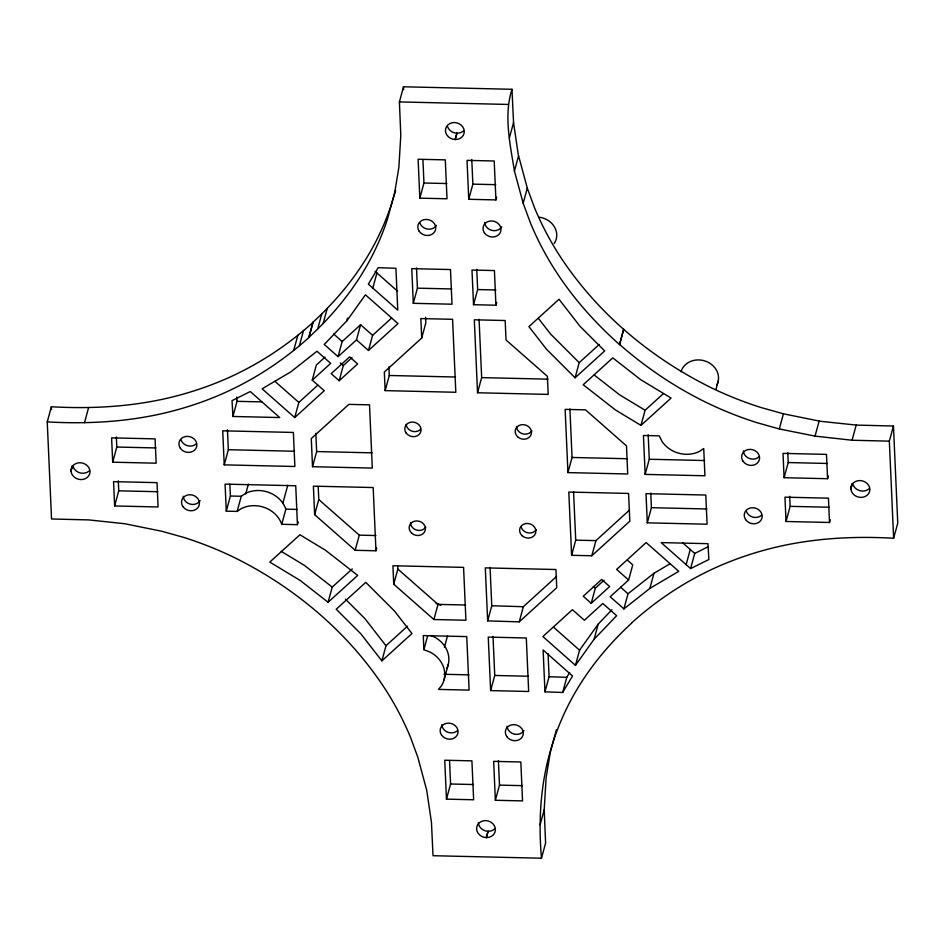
<?xml version="1.0" encoding="UTF-8"?>
<svg xmlns="http://www.w3.org/2000/svg" width="945" height="945" viewBox="0 0 945 945"><rect width="100%" height="100%" fill="white"/><g stroke="black" fill="none" stroke-linecap="round" stroke-linejoin="round"><path stroke-width="1.42" d="M541.485 858.214C538 818.748 540.859 778.42 553.522 740.715A332.687 292.371 15.2 0 1 572.493 697.209C587.979 669.237 608.521 644.289 632.075 622.731L631.957 622.625C656.503 600.524 684.274 582.037 714.302 568.252A332.687 292.371 15.2 0 1 762.603 550.651C805.116 538.674 849.673 535.732 893.639 538.248L897.75 523.105L893.45 426.018L856.182 425.085L820.236 421.269L783.429 413.804L761.044 407.531A332.687 292.371 15.2 0 1 711.077 387.663C649.132 357.139 594.358 310.633 557.337 252.067A332.687 292.371 15.2 0 1 534.457 207.593L527.286 188.079L518.297 154.791L513.548 122.649L511.977 89.291L403.515 86.786L399.404 101.93L400.798 135.289L398.885 167.265L394.75 192.26L387.367 219.441A332.687 292.371 15.2 0 1 368.385 262.934C352.898 290.906 332.356 315.854 308.814 337.412L308.932 337.519C284.386 359.62 256.615 378.106 226.587 391.891A332.687 292.371 15.2 0 1 178.286 409.492C135.761 421.47 91.216 424.411 47.25 421.895L51.55 518.982L88.818 519.915L124.764 523.731L161.878 531.279L183.956 537.469A332.687 292.371 15.2 0 1 233.923 557.337C295.868 587.861 350.642 634.367 387.663 692.933A332.687 292.371 15.2 0 1 410.543 737.407L417.808 757.205L426.703 790.209L431.452 822.351L433.023 855.709L541.485 858.214L545.596 843.07L544.202 809.711L546.115 777.735L550.25 752.74L556.392 729.717M455.36 139.553A9.604 8.434 15.2 0 0 464.267 131.249A9.604 8.434 15.2 0 0 454.604 122.519L454.38 122.519A9.604 8.434 15.2 0 0 445.461 130.812A9.604 8.434 15.2 0 0 455.136 139.553L457.061 133.21M486.51 837.624A9.592 8.434 15.2 0 0 495.393 830.336A9.592 8.434 15.2 0 0 488.01 820.933L485.529 820.591A9.604 8.434 15.2 0 0 476.611 828.895A9.604 8.434 15.2 0 0 486.285 837.624L488.222 831.293M47.25 421.895L51.361 406.752C95.327 409.268 139.884 406.326 182.397 394.348A332.687 292.371 15.2 0 0 230.698 376.748C260.725 362.963 288.497 344.476 313.043 322.375L312.925 322.269C336.479 300.711 357.021 275.763 372.507 247.791A332.687 292.371 15.2 0 0 391.478 204.285L395.636 190.465M70.993 470.834A9.604 8.434 15.2 0 1 80.136 462.743A9.604 8.434 15.2 0 1 90.023 471.283L90.023 471.472A9.604 8.434 15.2 0 1 80.88 479.576A9.604 8.434 15.2 0 1 71.005 471.035L72.363 465.79M84.507 422.675L88.629 407.531M112.691 462.188L111.605 437.866L155.086 438.87L156.161 463.192L112.691 462.188L116.802 447.032L116.353 437.027M114.629 505.965L113.554 481.643L157.024 482.647L158.099 506.969L114.629 505.965L118.739 490.821L118.302 480.804M232.942 416.473L232.033 400.633L250.283 391.561L279.72 417.548L232.942 416.473L237.053 401.33L236.805 397.006M224.225 464.857L222.725 430.814L293.363 432.444L294.875 466.499L224.225 464.857L228.347 449.714L227.461 429.857M298.207 521.912L297.451 524.664L281.74 524.298A27.405 24.086 15.2 0 0 241.247 508.611L237.148 511.41L226.28 511.162L230.391 496.019L229.871 484.171M237.148 511.41L241.27 496.267L245.369 493.467A27.405 24.086 15.2 0 1 285.851 509.154L297.285 509.426M245.712 493.963L248.381 484.147M293.706 350.465L297.829 335.321M299.423 345.598L303.546 330.455M308.814 337.412L312.925 322.269M308.932 337.519L313.043 322.375M317.756 328.742L321.879 313.598M294.734 417.572L324.253 390.71L312.252 380.138L330.691 363.364L316.988 351.245L291.013 371.739L262.119 388.808L294.734 417.572L298.844 402.428L317.827 385.158M323.119 323.556L327.23 308.401M312.252 380.138L316.374 364.994L325.045 357.104M282.815 503.472L287.776 485.234M281.74 524.298L285.851 509.154M356.489 339.881L368.479 350.453L372.602 335.31L360.6 324.737L356.489 339.881L338.062 356.655L324.253 344.441L346.78 320.898L347.524 318.146M338.062 356.655L342.173 341.511L360.6 324.737M312.523 466.7L311.283 438.574L348.847 404.377L369.507 404.85L372.306 468.082L312.523 466.7L316.646 451.556L315.831 433.271M339.184 380.705L357.612 363.931L349.626 356.879L331.187 373.653L339.184 380.705L343.295 365.561L351.965 357.671M372.814 288.095L368.349 284.15L378.213 267.683L395.92 268.286L397.774 310.161L372.814 288.095L376.925 272.951M376.712 548.029L375.968 550.781L355.166 550.297L314.65 514.671L318.772 499.527L318.205 486.699M419.84 198.155L418.115 159.244L445.284 159.87L447.009 198.781L419.84 198.155L423.951 183.011L422.935 159.953M385.158 390.628L384.332 372.058L421.706 338.026L420.844 318.571L452.572 319.304L455.809 392.269L385.158 390.628L389.281 375.484L388.891 366.908M328.104 602.26L357.694 575.399L325.411 550.191L299.919 534.764L269.798 562.086L300.262 580.513L328.104 602.26L332.227 587.117L352.296 568.89M455.136 139.541L456.848 133.233L459.294 132.997A9.592 8.434 15.2 0 0 463.463 130.894M413.296 303.31L411.76 268.652L450.481 269.549L452.017 304.207L413.296 303.31L417.406 288.166L416.521 267.943M355.166 550.297L359.289 535.154L318.772 499.527M421.706 338.026L425.817 322.883L425.581 317.319M496.668 197.162L495.924 199.915L468.744 199.289L472.866 184.145L471.779 159.634M619.53 344.594L623.641 329.451L619.53 344.594C594.074 321.938 571.335 296.128 553.227 267.211A332.687 292.371 15.2 0 1 530.346 222.736L523.176 203.222L514.423 171.01C510.158 144.231 503.567 115.692 511.977 89.291M509.426 137.793L513.548 122.649M393.734 584.199L392.919 565.748L463.57 567.378L465.909 620.251L433.897 619.518L393.734 584.199L397.845 569.055L397.727 566.22M496.692 302.471L495.948 305.223L473.528 304.703L477.65 289.56L476.752 269.337M514.423 171.01L518.533 155.866M381.874 660.874L411.961 633.528L394.384 610.907L365.786 582.356L336.207 609.218L360.872 633.847L381.874 660.874L385.985 645.73L407.472 626.192M523.176 203.222L527.286 188.079M477.544 392.766L474.307 319.8L505.162 320.52L506.024 339.976L547.391 376.346L548.194 394.408L477.544 392.766L481.655 377.622L479.068 319.256M423.892 649.688L423.265 635.595L466.747 636.599L469.11 690.11L438.48 689.401L441.634 685.597A27.405 24.086 15.2 0 0 430.223 652.133L423.892 649.688L427.636 635.914M433.897 619.518L438.019 604.375L397.845 569.055M444.433 647.148L447.481 635.926M444.091 679.786L448.202 664.642M487.655 620.9L485.305 567.886L555.943 569.516L556.759 587.695L519.242 621.857L487.655 620.9L491.766 605.757L490.065 567.472M446.465 799.139L444.741 760.229L471.909 760.855L473.634 799.765L446.465 799.139L450.576 783.996L449.56 760.938M575.092 377.787L604.682 350.926L580.017 326.297L559.015 299.27L528.928 326.616L546.505 349.237L575.092 377.787L579.214 362.644L599.284 344.417M490.632 690.606L488.258 637.095L526.294 637.981L528.668 691.48L490.632 690.606L494.743 675.462L493.006 636.41M519.242 621.857L523.353 606.714L556.581 576.462M567.945 472.606L565.134 409.374L585.487 409.846L626.476 445.875L627.716 473.988L567.945 472.606L572.056 457.463L569.906 408.937M495.369 800.273L493.656 761.351L520.825 761.989L522.55 800.899L495.369 800.273L499.492 785.13L498.405 760.619M486.285 837.624L487.998 831.305A9.604 8.434 15.2 0 1 478.324 822.587M571.607 555.306L568.807 492.061L628.579 493.444L629.807 521.179L591.818 555.766L571.607 555.306L575.718 540.15L573.568 491.624M544.97 691.858L543.115 649.983L572.54 675.994L562.677 692.461L544.97 691.858L549.08 676.714L548.065 653.609M591.818 555.766L595.929 540.623L629.583 509.981M562.677 692.461L566.787 677.317L569.599 672.58M591.216 603.312L609.655 586.538L601.658 579.474L583.23 596.248L591.216 603.312L595.338 588.168L604.009 580.265M575.458 665.351L594.11 639.245L616.636 615.703L602.827 603.489L584.4 620.263L572.398 609.69L542.879 636.552L575.458 665.351L579.568 650.207L598.22 624.102L611.935 609.773M640.97 425.38L671.08 398.058L640.615 379.63L612.773 357.883L583.195 384.745L615.467 409.953L640.97 425.38L645.081 410.236L663.366 393.652M540.091 824.855L544.202 809.711M594.11 639.245L598.22 624.102M645.151 474.39L643.427 435.48L659.244 435.846L662.114 441.575A27.405 24.086 15.2 0 0 699.631 451.332L703.73 448.532L704.935 475.772L645.151 474.39L649.274 459.246L648.187 434.747M628.626 580.006L616.636 569.433L646.156 542.572L678.758 571.335L649.865 588.404L623.901 608.899L610.198 596.779L628.626 580.006L632.748 564.862L627.291 560.054M623.901 608.899L628.012 593.755L653.987 573.261L670.312 563.61M647.301 522.833L646.014 493.656L705.785 495.038L707.084 524.215L647.301 522.833L651.412 507.689L650.774 493.101M649.865 588.404L653.987 573.261M716.026 389.116L718.306 380.705M686.141 564.637L690.252 549.494L682.656 542.784M690.606 568.583L708.856 559.523L707.947 543.67L661.157 542.595L690.606 568.583L694.717 553.439L707.722 546.954M619.636 344.5C646.037 367.64 675.368 387.45 706.966 402.806A332.687 292.371 15.2 0 0 756.933 422.675L779.318 428.947L783.429 413.804M828.316 475.961L827.572 478.713L784.09 477.709L788.213 462.554L787.764 452.549M830.253 519.738L829.509 522.49L786.027 521.486L790.15 506.343L789.701 496.326M779.318 428.947L815.039 436.117L819.161 420.974M815.039 436.117L852.071 440.228L856.182 425.085M850.866 488.872L850.854 488.671A9.604 8.434 15.2 0 1 859.997 480.568A9.604 8.434 15.2 0 1 869.884 489.108L869.884 489.309A9.604 8.434 15.2 0 1 860.741 497.401A9.604 8.434 15.2 0 1 850.866 488.872L852.236 483.816M893.639 538.248L889.339 441.161L893.45 426.018M71.005 471.035L72.399 465.991M850.854 488.671L852.248 483.627M346.78 320.898L365.431 294.793L398.01 323.592L368.479 350.453M372.602 335.31L391.573 318.04M487.998 831.305L490.443 831.08A9.592 8.434 15.2 0 0 494.613 828.978M399.404 101.93L507.867 104.434M423.951 183.011L446.831 183.543M472.866 184.145L495.747 184.665M417.406 288.166L451.828 288.957M477.65 289.56L495.853 289.973M389.281 375.484L455.502 377.02M481.655 377.622L547.887 379.158M237.053 401.33L261.907 401.897M316.646 451.556L372.046 452.844M572.056 457.463L627.456 458.738M649.274 459.246L704.675 460.534M116.802 447.032L155.925 447.942M228.347 449.714L294.616 451.249M788.213 462.554L827.336 463.463M118.739 490.821L157.862 491.719M790.15 506.343L829.273 507.241M230.391 496.019L241.27 496.267M651.412 507.689L706.825 508.977M359.289 535.154L375.921 535.531M575.718 540.15L595.929 540.623M438.019 604.375L465.661 605.013M443.961 674.281L468.98 674.86M494.743 675.462L528.397 676.242M450.576 783.996L473.457 784.527M499.492 785.13L522.372 785.649M852.071 440.228L889.339 441.161M491.766 605.757L523.353 606.714M549.08 676.714L566.787 677.317M430.542 635.524L434.334 636.989A27.405 24.086 15.2 0 1 446.938 668.209M645.081 410.236L619.589 394.809L594.228 375M281.232 551.36L304.385 565.37L332.227 587.117M690.252 549.494L694.717 553.439M375.141 271.369L397.55 291.178M340.294 362.915L343.295 365.561M593.342 586.396L595.338 588.168M553.51 627.161L579.568 650.207M274.936 381.331L298.844 402.428M620.641 587.235L628.012 593.755M333.68 333.998L342.173 341.511M579.214 362.644L550.616 334.093L538.319 318.264M345.457 599.213L364.983 618.703L385.985 645.73M827.572 478.713L826.485 454.391L783.015 453.387L784.09 477.709M829.509 522.49L828.434 498.169L784.952 497.164L786.027 521.486M495.924 199.915L494.2 161.004L467.031 160.366L468.744 199.289M495.948 305.223L494.412 270.565L471.992 270.046L473.528 304.703M375.968 550.781L373.169 487.537L313.386 486.155L314.65 514.671M297.451 524.664L295.726 485.754L225.087 484.123L226.28 511.162M51.361 406.752L51.491 409.539M403.515 86.786L403.633 89.692M457.415 730.686A9.048 7.95 15.2 0 1 447.717 732.198A9.048 7.95 15.2 0 1 441.858 724.65M523.979 730.556A9.048 7.95 15.2 0 1 514.056 734.064A9.048 7.95 15.2 0 1 507.063 726.162M200.139 500.637A9.048 7.95 15.2 0 1 190.228 504.146A9.048 7.95 15.2 0 1 183.236 496.243M196.206 443.902A9.048 7.95 15.2 0 1 181.05 439.957M501.665 226.859A9.048 7.95 15.2 0 1 491.743 230.367A9.048 7.95 15.2 0 1 484.75 222.465M758.929 456.907A9.048 7.95 15.2 0 1 749.231 458.419A9.048 7.95 15.2 0 1 743.372 450.871M761.516 515.273A9.048 7.95 15.2 0 1 746.349 511.328M436.448 225.359A9.048 7.95 15.2 0 1 427.683 229.092A9.048 7.95 15.2 0 1 419.934 223.044M89.208 470.917A9.592 8.434 15.2 0 1 73.131 466.735M456.848 133.233A9.604 8.434 15.2 0 1 447.599 126.713M869.081 488.754A9.604 8.434 15.2 0 1 852.992 484.572M536.217 529.696A8.221 7.229 15.2 0 1 528.149 532.897A8.221 7.229 15.2 0 1 521.25 527.239M420.478 429.443A8.221 7.229 15.2 0 1 411.748 431.085A8.221 7.229 15.2 0 1 406.161 424.388M425.817 527.097A8.221 7.229 15.2 0 1 416.721 530.121A8.221 7.229 15.2 0 1 410.52 522.833M531.858 430.825A8.221 7.229 15.2 0 1 522.75 433.826A8.221 7.229 15.2 0 1 516.572 426.526M538.993 217.173A19.183 16.856 15.2 0 1 554.172 243.538M681.038 371.775A19.183 16.856 15.2 0 1 705.702 361.238A19.183 16.856 15.2 0 1 716.901 384.875M436.165 603.548A19.183 16.856 15.2 0 1 440.819 605.355M506.733 736.509A9.048 7.95 15.2 0 0 522.266 736.876A9.048 7.95 15.2 0 0 513.962 724.65A9.048 7.95 15.2 0 0 506.733 736.509M441.516 735.009A9.048 7.95 15.2 0 0 457.049 735.364A9.048 7.95 15.2 0 0 448.745 723.149A9.048 7.95 15.2 0 0 441.516 735.009M182.905 506.591A9.048 7.95 15.2 0 0 198.426 506.945A9.048 7.95 15.2 0 0 190.134 494.731A9.048 7.95 15.2 0 0 182.905 506.591M180.318 448.213A9.048 7.95 15.2 0 0 195.839 448.58A9.048 7.95 15.2 0 0 187.547 436.354A9.048 7.95 15.2 0 0 180.318 448.213M419.202 231.301A9.048 7.95 15.2 0 0 434.735 231.667A9.048 7.95 15.2 0 0 426.431 219.441A9.048 7.95 15.2 0 0 419.202 231.301M484.419 232.813A9.048 7.95 15.2 0 0 499.94 233.167A9.048 7.95 15.2 0 0 491.648 220.953A9.048 7.95 15.2 0 0 484.419 232.813M745.617 519.596A9.048 7.95 15.2 0 0 761.15 519.963A9.048 7.95 15.2 0 0 752.846 507.737A9.048 7.95 15.2 0 0 745.617 519.596M743.03 461.231A9.048 7.95 15.2 0 0 758.563 461.585A9.048 7.95 15.2 0 0 750.271 449.371A9.048 7.95 15.2 0 0 743.03 461.231M517.683 436.826A8.221 7.229 15.2 0 0 531.267 434.157A8.221 7.229 15.2 0 0 521.108 424.789A8.221 7.229 15.2 0 0 517.683 436.826M406.185 433.07A8.221 7.229 15.2 0 0 420.277 432.964A8.221 7.229 15.2 0 0 412.327 422.072A8.221 7.229 15.2 0 0 406.185 433.07M522.042 535.65A8.221 7.229 15.2 0 0 535.638 533.027A8.221 7.229 15.2 0 0 525.514 523.624A8.221 7.229 15.2 0 0 522.042 535.65M411.654 533.134A8.221 7.229 15.2 0 0 425.226 530.428A8.221 7.229 15.2 0 0 415.044 521.085A8.221 7.229 15.2 0 0 411.654 533.134"/></g></svg>
